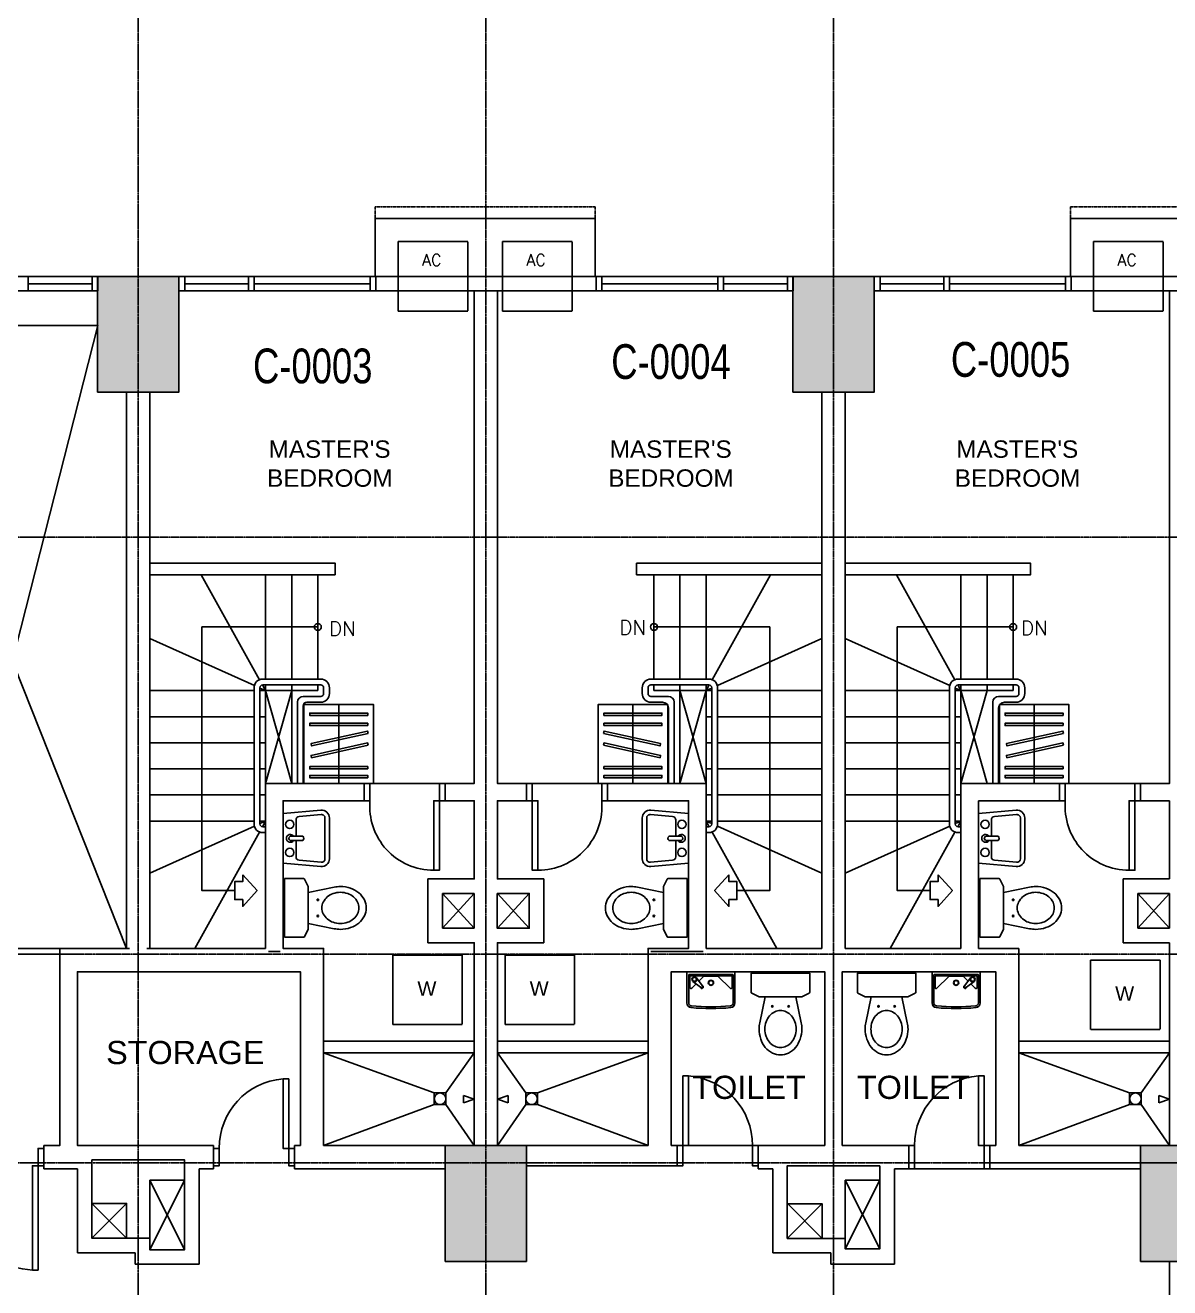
# Model space of a CAD drawing. Header units: inches. Extents: x -189245 to 740841, y -215444 to 469401.
# Drawn here: x -25916 to -16041, y -117958 to -107064 of the extents above; entities that cross this region are included whole.
import ezdxf

# ---------------------------------------------------------------- set-up
doc = ezdxf.new("R2010")
doc.units = ezdxf.units.IN
doc.header["$LTSCALE"] = 10
doc.header["$MEASUREMENT"] = 0
for name, pattern in [('GRID NORMAL$0$GRID BASEMENT$0$GRID GROUND$0$GRID$0$$0$PHANTOM', [2.5, 1.25, -0.25, 0.25, -0.25, 0.25, -0.25]), ('HIDDEN', [0.375, 0.25, -0.125]), ('HIDDEN2', [0.1875, 0.125, -0.0625])]:
    doc.linetypes.add(name, pattern=pattern)
for name, color, linetype in [('A-CMU PLASTER', 8, 'Continuous'), ('A-CMU WALL', 4, 'Continuous'), ('A-DOOR', 1, 'Continuous'), ('A-EQUIPMENT', 2, 'Continuous'), ('A-EQUIPTMENT', 1, 'Continuous'), ('A-FIXTURES', 2, 'Continuous'), ('A-GRID', 8, 'Continuous'), ('A-RAILING', 2, 'Continuous'), ('A-STAIR', 1, 'Continuous'), ('A-TEXT', 3, 'Continuous'), ('A-UNIT NUMBER', 2, 'Continuous'), ('A-WINDOW', 2, 'Continuous'), ('CABINET', 1, 'Continuous'), ('COLUMN', 6, 'Continuous'), ('CROM-HATCH', 35, 'Continuous'), ('crom-type F Wall', 7, 'Continuous'), ('FIX', 2, 'Continuous'), ('TEXT', 3, 'Continuous'), ('TSG- DIM1', 1, 'Continuous'), ('TSG- plaster', 4, 'Continuous'), ('TSG- PRE CAST', 4, 'Continuous'), ('TSG- WALL 100', 244, 'Continuous'), ('TSG- ZOCALLO', 86, 'HIDDEN2'), ('TSG-DIM_WINDWS', 1, 'Continuous'), ('TSG-DRYWALL', 2, 'Continuous')]:
    doc.layers.add(name, color=color, linetype=linetype)
doc.layers.add('DEFPOINT', color=7, linetype='Continuous', plot=False)
doc.styles.add('ARIAL', font='ARIAL.TTF', dxfattribs={"width": 0.75})
doc.styles.add('PRSP_Simplex', font='simplex.shx')

# ---------------------------------------------------------------- blocks, each defined once
blk = doc.blocks.new('door600')
at = {"color": 2}
for points in [[(50, 150), (100, 150), (100, 750), (50, 750)], [(50, 150), (0, 150), (0, 0), (50, 0)], [(700, 150), (650, 150), (650, 0), (700, 0)]]:
    blk.add_lwpolyline(points, close=True, dxfattribs=at)
at = {"color": 1}
blk.add_arc((100, 198), 552, 355.0209, 90, dxfattribs=at)
blk = doc.blocks.new('SHOWERHD')
at = {"layer": 'A-FIXTURES', "color": 2}
for p, q in [((-31, 93), (0, 93)), ((0, 0), (-31, 93)), ((0, 0), (31, 93)), ((31, 93), (0, 93))]:
    blk.add_line(p, q, dxfattribs=at)
blk = doc.blocks.new('EFLSHR-P')
at = {"layer": 'A-FIXTURES'}
for points in [[(186, -248), (216, -184, 0.142156), (218, -178), (218, 178, 0.142156), (216, 184), (186, 248, 0.256929), (177, 252), (13, 252), (13, -253), (177, -253)], [(218, -133), (441, -179, 0.05118), (495, -185, 0.083091), (582, -170, 0.090724), (653, -131, 0.104124), (702, -69, 0.11609), (718, 0, 0.11609), (702, 69, 0.104124), (653, 131, 0.090724), (582, 170, 0.083091), (495, 185, 0.05118), (441, 179), (218, 133)]]:
    blk.add_lwpolyline(points, format="xyb", dxfattribs=at)
blk.add_lwpolyline([(495, 135, 0.084254), (433, 124, 0.091411), (382, 95, 0.103766), (347, 50, 0.114587), (335, 0, 0.114587), (347, -50, 0.103766), (382, -95, 0.091411), (433, -124, 0.084254), (495, -135, 0.084254), (558, -124, 0.091411), (609, -95, 0.103766), (644, -50, 0.114587), (655, 0, 0.114587), (644, 50, 0.103766), (609, 95, 0.091411), (558, 124, 0.084254)], format="xyb", close=True, dxfattribs=at)
for centre in [(300, 70), (300, -70)]:
    blk.add_circle(centre, 6.77, dxfattribs=at)
blk.add_arc((177, -243), 10, 270, 327.6371, dxfattribs=at)
blk = doc.blocks.new('LAV')
for p, q in [((-214, 0), (-243, -326)), ((214, 0), (-214, 0)), ((214, 0), (243, -326)), ((-18, -63), (-18, -170)), ((18, -63), (18, -170)), ((-189, -139), (-206, -329)), ((-18, -112), (-159, -112)), ((159, -112), (18, -112)), ((189, -139), (206, -329)), ((-176, -362), (176, -362)), ((-176, -400), (176, -400))]:
    blk.add_line(p, q)
for centre in [(-121, -58), (121, -58)]:
    blk.add_circle(centre, 36)
for centre, radius, start, end in [((0, -63), 34.1, 301.2757, 238.7243), ((0, -71), 19.7, 25.7914, 154.2086), ((-159, -142), 30, 90, 174.9088), ((0, -161), 19.7, 205.7914, 334.2086), ((159, -142), 30, 5.0912, 90), ((-176, -332), 68, 174.9088, 270), ((176, -332), 68, 270, 5.0912), ((-176, -332), 30, 174.9088, 270), ((176, -332), 30, 270, 5.0912)]:
    blk.add_arc(centre, radius, start, end)
blk = doc.blocks.new('AM-FC1PA')
at = {"layer": 'FIX'}
for p, q in [((3, 22), (85, 11)), ((83, 11), (91, 12)), ((3, -22), (85, -11)), ((83, -11), (91, -12))]:
    blk.add_line(p, q, dxfattribs=at)
for points in [[(95, 0, 0.106041), (94, 4, 0.101304), (92, 8, 0.095255), (88, 10, 0.05834), (85, 11, 0.091378)], [(85, -11, 0.05834), (88, -10, 0.095255), (92, -8, 0.101304), (94, -4, 0.106041), (95, 0, 0.106041)], [(104, 0, 0.088145), (103, 5, 0.093587), (100, 9, 0.102475), (97, 12, 0.109786), (92, 12, 0.036848), (91, 12, 0.102475)], [(91, -12, 0.036848), (92, -12, 0.109786), (97, -12, 0.102475), (100, -9, 0.093587), (103, -5, 0.088145), (104, 0, 0.088145)]]:
    blk.add_lwpolyline(points, format="xyb", dxfattribs=at)
for radius in [22, 17.3]:
    blk.add_circle((0, 0), radius, dxfattribs=at)
for centre, start, end in [((-29, 0), 315.8561, 44.1439), ((0, 29), 225.8561, 314.1439), ((29, 0), 135.8561, 224.1439), ((0, -29), 45.8561, 134.1439)]:
    blk.add_arc(centre, 11.5, start, end, dxfattribs=at)
blk = doc.blocks.new('SARAHW-P')
at = {"layer": 'A-FIXTURES'}
for points in [[(-207, 0), (-207, -270, 0.386692), (-171, -310, 0.047471), (171, -310, 0.386692), (208, -270), (208, 0)], [(-187, -25, 0.414214), (-192, -30), (-192, -270, 0.386692), (-169, -295, 0.047471), (170, -295, 0.386692), (192, -270), (192, -30, 0.414214), (188, -25)]]:
    blk.add_lwpolyline(points, format="xyb", close=True, dxfattribs=at)
blk.add_lwpolyline([(103, -81), (64, -41, 0.198912), (60, -40), (-60, -40, 0.198912), (-63, -41), (-165, -143, -0.668179), (-182, -136), (-182, -40, -0.414214), (-177, -35), (178, -35, -0.414214), (182, -40), (182, -136, -0.668179), (165, -143), (128, -105)], format="xyb", dxfattribs=at)
for radius in [22.5, 19.5]:
    blk.add_circle((0, -96), radius, dxfattribs=at)
at = {"layer": 'A-FIXTURES', "rotation": 225.7305853199713}
blk.add_blockref('AM-FC1PA', (142, -66), dxfattribs=at)
blk = doc.blocks.new('A$C57C30C90')
at = {"layer": 'A-CMU WALL'}
for p, q in [((8927, 0), (10027, 0)), ((10927, 0), (9827, 0)), ((14927, 0), (16027, 0))]:
    blk.add_line(p, q, dxfattribs=at)
at = {"layer": 'A-WINDOW', "color": 1}
for p, q in [((6527, 0), (4927, 0)), ((7327, 0), (8927, 0)), ((12527, 0), (10927, 0)), ((13327, 0), (14927, 0)), ((6527, -125), (4927, -125)), ((7327, -125), (8927, -125)), ((12527, -125), (10927, -125)), ((13327, -125), (14927, -125))]:
    blk.add_line(p, q, dxfattribs=at)
at = {"layer": 'A-WINDOW'}
for p, q in [((5977, 0), (5927, 0)), ((5977, -125), (5977, 0)), ((6527, -63), (5977, -63)), ((6577, 0), (6527, 0)), ((6527, 0), (6527, -125)), ((6577, -125), (6577, 0)), ((7277, 0), (7327, 0)), ((7277, -125), (7277, 0)), ((7327, 0), (7327, -125)), ((7327, -63), (7877, -63)), ((7877, 0), (7927, 0)), ((7877, -125), (7877, 0)), ((7927, 0), (7927, -125)), ((7927, -63), (8927, -63)), ((8977, 0), (8927, 0)), ((8927, 0), (8927, -125)), ((8977, -125), (8977, 0)), ((10877, 0), (10927, 0)), ((10877, -125), (10877, 0)), ((10927, 0), (10927, -125)), ((11927, -63), (10927, -63)), ((11977, 0), (11927, 0)), ((11927, 0), (11927, -125)), ((11977, -125), (11977, 0)), ((12527, -63), (11977, -63)), ((12577, 0), (12527, 0)), ((12527, 0), (12527, -125)), ((12577, -125), (12577, 0)), ((13277, 0), (13327, 0)), ((13277, -125), (13277, 0)), ((13327, 0), (13327, -125)), ((13327, -63), (13877, -63)), ((13877, 0), (13927, 0)), ((13877, -125), (13877, 0)), ((13927, 0), (13927, -125)), ((13927, -63), (14927, -63)), ((14977, 0), (14927, 0)), ((14927, 0), (14927, -125)), ((14977, -125), (14977, 0)), ((5927, -125), (5977, -125)), ((6527, -125), (6577, -125)), ((7327, -125), (7277, -125)), ((7877, -125), (7927, -125)), ((8927, -125), (8977, -125)), ((10927, -125), (10877, -125)), ((11927, -125), (11977, -125)), ((12527, -125), (12577, -125)), ((13327, -125), (13277, -125)), ((13927, -125), (13877, -125)), ((14927, -125), (14977, -125))]:
    blk.add_line(p, q, dxfattribs=at)
at = {"layer": 'TSG- PRE CAST', "linetype": 'Continuous'}
for points in [[(8977, 0), (10877, 0), (10877, -125), (8977, -125)], [(14977, 0), (16877, 0), (16877, -125), (14977, -125)]]:
    blk.add_lwpolyline(points, close=True, dxfattribs=at)
blk = doc.blocks.new('A$C4D8B7264')
at = {"layer": 'CABINET', "color": 2, "linetype": 'HIDDEN', "ltscale": 500}
blk.add_line((300, 0), (300, 676), dxfattribs=at)
at = {"layer": 'CABINET', "color": 2}
for points in [[(550, 587), (550, 607), (50, 607), (50, 587)], [(550, 499), (550, 519), (50, 519), (50, 499)], [(553, 431), (549, 451), (61, 343), (65, 323)], [(553, 329), (549, 349), (61, 241), (65, 221)], [(550, 125), (550, 145), (50, 145), (50, 125)], [(550, 48), (550, 68), (50, 68), (50, 48)]]:
    blk.add_lwpolyline(points, close=True, dxfattribs=at)
at = {"layer": 'TSG-DIM_WINDWS'}
blk.add_lwpolyline([(0, 680), (600, 680), (600, 0), (0, 0)], close=True, dxfattribs=at)

msp = doc.modelspace()

# ---------------------------------------------------------------- hatches: boundary and pattern name
at = {"layer": 'COLUMN'}
h = msp.add_hatch(color=253, dxfattribs=at)
h.paths.add_polyline_path([(-43716.96423, -115430.85693), (-43716.96423, -116530.85693), (-43016.96423, -116530.85693), (-43016.96423, -115430.85693)])
h.paths.add_polyline_path([(-37042.0004, -128580.85704), (-35942.00081, -128580.85693), (-35942.00053, -129380.85693), (-37042.0004, -129380.85704)])
h.paths.add_polyline_path([(-43717.0004, -124630.85693), (-42717.0004, -124630.85693), (-42717.0004, -125330.85693), (-43717.0004, -125330.85693)])
h.paths.add_polyline_path([(-43717.0004, -107330.85693), (-42717.0004, -107330.85693), (-42717.0004, -106630.85693), (-43717.0004, -106630.85693)])
h.paths.add_polyline_path([(-43717.0004, -99330.85985), (-42817.0004, -99330.85985), (-42817.0004, -98630.85985), (-43717.0004, -98630.85985)])
h.paths.add_polyline_path([(-43717.0004, -95230.85693), (-42917.0004, -95230.85693), (-42917.0004, -94530.85693), (-43717.0004, -94530.85693)])
h.paths.add_polyline_path([(-22292.0004, -117730.85693), (-21592.0004, -117730.85693), (-21592.0004, -116730.85693), (-22292.0004, -116730.85693)])
h.paths.add_polyline_path([(-10292.0004, -117730.85693), (-9592.0004, -117730.85693), (-9592.0004, -116730.85693), (-10292.0004, -116730.85693)])
h.paths.add_polyline_path([(-13291.64226, -110230.85693), (-12591.64226, -110230.85693), (-12591.64226, -109230.85693), (-13291.64226, -109230.85693)])
h.paths.add_polyline_path([(-16292.0004, -117730.85693), (-15592.0004, -117730.85693), (-15592.0004, -116730.85693), (-16292.0004, -116730.85693)])
h.paths.add_polyline_path([(-37042.0004, -102580.85693), (-35942.00081, -102580.85683), (-35942.00053, -103380.85683), (-37042.0004, -103380.85693)])
h.paths.add_polyline_path([(-32667.0004, -103330.85693), (-31867.0004, -103330.85693), (-31867.0004, -102630.85693), (-32667.0004, -102630.85693)])
h.paths.add_polyline_path([(-32667.0004, -129330.85693), (-31867.0004, -129330.85693), (-31867.0004, -128630.85693), (-32667.0004, -128630.85693)])
h.paths.add_polyline_path([(-19292.0004, -110230.85693), (-18592.0004, -110230.85693), (-18592.0004, -109230.85693), (-19292.0004, -109230.85693)])
h.paths.add_polyline_path([(-25292.0004, -110230.85693), (-24592.0004, -110230.85693), (-24592.0004, -109230.85693), (-25292.0004, -109230.85693)])
h.paths.add_polyline_path([(-28292.00041, -117730.85693), (-27592.00041, -117730.85693), (-27592.00041, -116730.85693), (-28292.00041, -116730.85693)])
h.paths.add_polyline_path([(-10292.0004, -122730.85693), (-9592.0004, -122730.85693), (-9592.0004, -121730.85693), (-10292.0004, -121730.85693)])
h.paths.add_polyline_path([(-16292.0004, -122730.85693), (-15592.0004, -122730.85693), (-15592.0004, -121730.85693), (-16292.0004, -121730.85693)])
h.paths.add_polyline_path([(-22292.0004, -122730.85693), (-21592.0004, -122730.85693), (-21592.0004, -121730.85693), (-22292.0004, -121730.85693)])
h.paths.add_polyline_path([(-28292.00041, -122730.85693), (-27592.00041, -122730.85693), (-27592.00041, -121730.85693), (-28292.00041, -121730.85693)])
h.paths.add_polyline_path([(-32667.0004, -109930.85693), (-31867.0004, -109930.85693), (-31867.0004, -109230.85693), (-32667.0004, -109230.85693)])
h.paths.add_polyline_path([(-43717.0004, -132626.32537), (-42817.0004, -132626.32537), (-42817.0004, -133326.32537), (-43717.0004, -133326.32537)])
h.paths.add_polyline_path([(-43717.0004, -136730.85693), (-42917.0004, -136730.85693), (-42917.0004, -137430.85693), (-43717.0004, -137430.85693)])
h.paths.add_polyline_path([(-32667.0004, -122030.85693), (-32667.0004, -122730.85693), (-31867.0004, -122730.85693), (-31867.0004, -122030.85693)])
edge = h.paths.add_edge_path()
edge.add_line((-32666.24158, -109880.85693), (-32667.0004, -109230.85693))
edge.add_line((-32667.0004, -109230.85693), (-31867.0004, -109230.85693))
at = {"layer": 'TSG- DIM1', "linetype": 'Continuous'}
msp.add_hatch(color=253, dxfattribs=at).paths.add_polyline_path([(-19292.0004, -110230.85693), (-18592.0004, -110230.85693), (-18592.0004, -109230.85693), (-19292.0004, -109230.85693)])

# ---------------------------------------------------------------- linework, layer by layer
at = {"layer": 'A-CMU PLASTER'}
for p, q in [((-20892.0004, -113755.85693), (-20192.0004, -113755.85693)), ((-25616.62964, -115030.85519), (-25017.0004, -115030.8)), ((-24867.0004, -115030.85693), (-23842.0004, -115030.85693)), ((-25466.62964, -115230.85693), (-25466.62964, -116730.85693)), ((-23542.0004, -115230.85693), (-25466.62964, -115230.85693)), ((-24292.0004, -116730.85693), (-25466.62964, -116730.85693)), ((-23542.0004, -116730.85693), (-23592.0004, -116730.85693)), ((-20192.0004, -116730.85693), (-20342.0004, -116730.85693)), ((-19017.0004, -116730.85693), (-19642.0004, -116730.85693)), ((-18242.0004, -116730.85693), (-18867.0004, -116730.85693)), ((-17192.0004, -116730.85693), (-17042.0004, -116730.85693)), ((-18242.0004, -116880.85693), (-18316.96458, -116880.85693)), ((-13466.9661, -116880.85693), (-17592.0004, -116880.85693))]:
    msp.add_line(p, q, dxfattribs=at)
at = {"layer": 'A-CMU WALL'}
for p, q in [((-24842.0004, -109230.85693), (-25292.0004, -109230.85693)), ((-25292.0004, -109430.85693), (-25292.0004, -109230.85693)), ((-25042.0004, -109230.85693), (-24592.0004, -109230.85693)), ((-24592.0004, -109430.85693), (-24592.0004, -109230.85693)), ((-18842.0004, -109230.85693), (-19292.0004, -109230.85693)), ((-19292.0004, -109430.85693), (-19292.0004, -109230.85693)), ((-19042.0004, -109230.85693), (-18592.0004, -109230.85693)), ((-18592.0004, -109430.85693), (-18592.0004, -109230.85693)), ((-20892.0004, -113755.85693), (-20892.0004, -113605.85693)), ((-16316.893, -114555.89413), (-16316.90864, -114855.92785)), ((-16316.893, -114555.89413), (-16316.90864, -114855.92785)), ((-16041.81082, -114555.89372), (-16316.893, -114555.89413)), ((-16041.81082, -114555.89372), (-16316.893, -114555.89413)), ((-16316.87793, -114855.92732), (-16316.82044, -114555.97327)), ((-16041.86262, -114855.92744), (-16041.81082, -114555.89372)), ((-16041.86262, -114855.92744), (-16041.81082, -114555.89372)), ((-16316.90864, -114855.92785), (-16041.86262, -114855.92744)), ((-16316.90864, -114855.92785), (-16041.86262, -114855.92744)), ((-23592.0004, -116730.85693), (-23592.0004, -116730.85693)), ((-23042.0004, -116730.85693), (-22042.0004, -116730.85693)), ((-17542.0004, -116730.85693), (-17592.0004, -116730.85693))]:
    msp.add_line(p, q, dxfattribs=at)
at = {"layer": 'A-CMU WALL', "linetype": 'Continuous'}
for p, q in [((-24842.0004, -115030.85693), (-24842.0004, -110230.85693)), ((-22992.0004, -113605.85693), (-23842.0004, -113605.85693)), ((-23842.0004, -113605.85693), (-23842.0004, -115030.85693)), ((-23842.0004, -115030.85693), (-24842.0004, -115030.85693))]:
    msp.add_line(p, q, dxfattribs=at)
at = {"layer": 'A-CMU WALL', "color": 1}
for p, q in [((-23617.0004, -112805.85693), (-23842.0004, -113605.85693)), ((-23842.0004, -112805.85693), (-23617.0004, -113605.85693)), ((-20267.0004, -112805.85693), (-20042.0004, -113605.85693)), ((-20042.0004, -112805.85693), (-20267.0004, -113605.85693)), ((-17617.0004, -112805.85693), (-17842.0004, -113605.85693)), ((-17842.0004, -112805.85693), (-17617.0004, -113605.85693)), ((-22042.05355, -114855.85734), (-22317.01738, -114555.85693)), ((-22042.05355, -114855.85734), (-22317.01738, -114555.85693)), ((-22317.01738, -114855.85693), (-22042.05355, -114555.85734)), ((-22317.01738, -114855.85693), (-22042.05355, -114555.85734)), ((-21566.95299, -114855.85776), (-21842.03517, -114555.85734)), ((-21842.03517, -114855.85734), (-21566.95299, -114555.85776)), ((-21842.03517, -114855.85734), (-21566.95299, -114555.85776)), ((-16316.893, -114855.89413), (-16041.81082, -114555.89372)), ((-16041.81082, -114855.89372), (-16316.893, -114555.89413)), ((-16041.81082, -114855.89372), (-16316.893, -114555.89413)), ((-24541.63439, -117030.85693), (-24842.00161, -117630.85693)), ((-24842.00161, -117030.85693), (-24541.63439, -117630.85693)), ((-18841.63295, -117030.85693), (-18541.26573, -117622.50332)), ((-18541.26573, -117030.85693), (-18841.63295, -117622.50332)), ((-25341.55901, -117230.85432), (-25041.55901, -117530.85452)), ((-25041.55901, -117230.85432), (-25341.55901, -117530.85448)), ((-19039.05241, -117232.55079), (-19341.19035, -117532.91879)), ((-19339.05241, -117232.55079), (-19041.19037, -117532.85948))]:
    msp.add_line(p, q, dxfattribs=at)
at = {"layer": 'A-CMU WALL'}
for points in [[(-22892.0004, -109355.86277), (-22042.0004, -109355.86277)], [(-21842.0004, -109355.86277), (-20992.0004, -109355.86277)]]:
    msp.add_lwpolyline(points, dxfattribs=at)
at = {"layer": 'A-CMU WALL', "color": 1}
for points in [[(-24842.00161, -117030.85693), (-24541.63439, -117030.85693), (-24541.63439, -117630.85693), (-24842.00161, -117630.85693)], [(-18841.63295, -117030.85693), (-18541.26573, -117030.85693), (-18541.26573, -117622.50332), (-18841.63295, -117622.50332)], [(-25341.55901, -117230.85432), (-25041.55901, -117230.85432), (-25041.55901, -117530.85432), (-25341.55901, -117530.85432)], [(-19341.19035, -117232.91879), (-19041.19035, -117232.91879), (-19041.19037, -117532.85948), (-19341.19035, -117532.91879)]]:
    msp.add_lwpolyline(points, close=True, dxfattribs=at)
at = {"layer": 'A-DOOR'}
for p, q in [((-22942.0004, -113605.85693), (-22342.0004, -113605.85693)), ((-20942.0004, -113605.85693), (-21542.0004, -113605.85693)), ((-16942.0004, -113605.85693), (-16342.0004, -113605.85693)), ((-20242.0004, -116730.85693), (-19642.0004, -116730.85693)), ((-17642.0004, -116930.85693), (-18242.0004, -116930.85693))]:
    msp.add_line(p, q, dxfattribs=at)
at = {"layer": 'A-DOOR', "color": 2}
for points in [[(-20242.0004, -116730.85693), (-20242.0004, -116130.85693), (-20192.0004, -116130.85693), (-20192.0004, -116730.85693)], [(-17642.0004, -116730.85693), (-17642.0004, -116130.85693), (-17692.0004, -116130.85693), (-17692.0004, -116730.85693)], [(-23642.0004, -116755.85693), (-23642.0004, -116155.85693), (-23692.0004, -116155.85693), (-23692.0004, -116755.85693)], [(-24242.0004, -116755.85693), (-24292.0004, -116755.85693), (-24292.0004, -116905.85693), (-24242.0004, -116905.85693)], [(-23642.0004, -116755.85693), (-23592.0004, -116755.85693), (-23592.0004, -116905.85693), (-23642.0004, -116905.85693)], [(-20242.0004, -116730.85693), (-20292.0004, -116730.85693), (-20292.0004, -116905.85693), (-20242.0004, -116905.85693)], [(-19642.0004, -116730.85693), (-19592.0004, -116730.85693), (-19592.0004, -116905.85693), (-19642.0004, -116905.85693)], [(-18242.0004, -116730.85693), (-18292.0004, -116730.85693), (-18292.0004, -116930.85693), (-18242.0004, -116930.85693)], [(-17642.0004, -116730.85693), (-17592.0004, -116730.85693), (-17592.0004, -116930.85693), (-17642.0004, -116930.85693)], [(-25805.00041, -116905.85693), (-25805.00041, -117805.85693), (-25855.00041, -117805.85693), (-25855.00041, -116905.85693)]]:
    msp.add_lwpolyline(points, close=True, dxfattribs=at)
at = {"layer": 'A-DOOR', "color": 1}
msp.add_lwpolyline([(-25805.00041, -116905.85693), (-25755.00041, -116905.85693), (-25755.00041, -116755.85693), (-25805.00041, -116755.85693)], close=True, dxfattribs=at)
for centre, radius, start, end in [((-20239.33906, -116726.33403), 597.35578, 359.566179105, 85.454715054), ((-17644.66174, -116726.33403), 597.35578, 94.545284946, 180.433820895), ((-23644.66174, -116751.33403), 597.35578, 94.545284946, 180.433820895), ((-25797.86361, -116949.64301), 858.10799, 177.167776957, 266.192460175)]:
    msp.add_arc(centre, radius, start, end, dxfattribs=at)
at = {"layer": 'A-EQUIPMENT', "ltscale": 100}
for points in [[(-20997.9138, -109230.85687), (-20997.9138, -108730.85687), (-22897.9138, -108730.85687), (-22897.9138, -109230.85687)], [(-14997.9138, -109230.85687), (-14997.9138, -108730.85687), (-16897.9138, -108730.85687), (-16897.9138, -109230.85687)]]:
    msp.add_lwpolyline(points, dxfattribs=at)
at = {"layer": 'A-EQUIPTMENT', "linetype": 'HIDDEN'}
for points in [[(-20997.9138, -108730.85687), (-20997.9138, -108630.85687), (-22897.9138, -108630.85687), (-22897.9138, -108730.85687)], [(-14997.9138, -108730.85687), (-14997.9138, -108630.85687), (-16897.9138, -108630.85687), (-16897.9138, -108730.85687)]]:
    msp.add_lwpolyline(points, dxfattribs=at)
at = {"layer": 'A-EQUIPTMENT', "color": 1, "linetype": 'HIDDEN2'}
for points in [[(-22097.83702, -108930.85687), (-22697.83702, -108930.85687), (-22697.83702, -109530.85687), (-22097.83702, -109530.85687)], [(-21197.9138, -108930.85687), (-21797.9138, -108930.85687), (-21797.9138, -109530.85687), (-21197.9138, -109530.85687)], [(-16097.9138, -108930.85687), (-16697.9138, -108930.85687), (-16697.9138, -109530.85687), (-16097.9138, -109530.85687)]]:
    msp.add_lwpolyline(points, close=True, dxfattribs=at)
at = {"layer": 'A-FIXTURES'}
for p, q in [((-23342.00039, -115830.8569), (-22042.00039, -115830.8569)), ((-20542.00039, -115830.8569), (-21842.00039, -115830.8569)), ((-17342.00039, -115830.8569), (-16042.00039, -115830.8569)), ((-23342.00039, -115930.8569), (-22042.00039, -115930.8569)), ((-20542.00039, -115930.8569), (-21842.00039, -115930.8569)), ((-17342.00039, -115930.8569), (-16042.00039, -115930.8569))]:
    msp.add_line(p, q, dxfattribs=at)
at = {"layer": 'A-FIXTURES', "color": 1}
for p, q in [((-23342.00039, -115930.8569), (-22387.00039, -116277.75532)), ((-22287.00039, -116277.75532), (-22042.00039, -115930.8569)), ((-21597.00039, -116277.75532), (-21842.00039, -115930.8569)), ((-20542.00039, -115930.8569), (-21497.00039, -116277.75532)), ((-17342.00039, -115930.8569), (-16387.00039, -116277.75532)), ((-16287.00039, -116277.75532), (-16042.00039, -115930.8569)), ((-22387.00039, -116377.75532), (-23342.00039, -116730.8569)), ((-22042.00039, -116730.8569), (-22287.00039, -116377.75532)), ((-21842.00039, -116730.8569), (-21597.00039, -116377.75532)), ((-21497.00039, -116377.75532), (-20542.00039, -116730.8569)), ((-16387.00039, -116377.75532), (-17342.00039, -116730.8569)), ((-16042.00039, -116730.8569), (-16287.00039, -116377.75532))]:
    msp.add_line(p, q, dxfattribs=at)
at = {"layer": 'A-FIXTURES', "color": 2}
for points in [[(-22387.00039, -116277.75532), (-22287.00039, -116277.75532), (-22287.00039, -116377.75532), (-22387.00039, -116377.75532)], [(-21497.00039, -116277.75532), (-21597.00039, -116277.75532), (-21597.00039, -116377.75532), (-21497.00039, -116377.75532)], [(-16387.00039, -116277.75532), (-16287.00039, -116277.75532), (-16287.00039, -116377.75532), (-16387.00039, -116377.75532)]]:
    msp.add_lwpolyline(points, close=True, dxfattribs=at)
for centre in [(-22337.00039, -116327.75532), (-21547.00039, -116327.75532), (-16337.00039, -116327.75532)]:
    msp.add_circle(centre, 50, dxfattribs=at)
at = {"layer": 'A-GRID', "linetype": 'GRID NORMAL$0$GRID BASEMENT$0$GRID GROUND$0$GRID$0$$0$PHANTOM'}
for p, q in [((-24942.0004, -82882.74088), (-24942.0004, -143550.89361)), ((-21942.0004, -82882.74088), (-21942.0004, -143550.89361)), ((-18942.0004, -82882.74088), (-18942.0004, -143550.89361)), ((8258.22275, -109230.8569), (-53786.76847, -109230.8569)), ((8258.22275, -111480.8569), (-53786.76847, -111480.8569)), ((8258.22275, -115080.8569), (-53786.76847, -115080.8569)), ((8258.22275, -116880.8569), (-53786.76847, -116880.8569))]:
    msp.add_line(p, q, dxfattribs=at)
at = {"layer": 'A-RAILING', "color": 2}
for p, q in [((-23867.0004, -112705.85693), (-23367.0004, -112705.85693)), ((-23867.0004, -112755.85693), (-23367.0004, -112755.85693)), ((-20017.0004, -112705.85693), (-20517.0004, -112705.85693)), ((-20017.0004, -112755.85693), (-20517.0004, -112755.85693)), ((-17867.0004, -112705.85693), (-17367.0004, -112705.85693)), ((-17867.0004, -112755.85693), (-17367.0004, -112755.85693)), ((-23942.0004, -113955.85693), (-23942.0004, -112780.85693)), ((-23892.0004, -113955.85693), (-23892.0004, -112780.85693)), ((-23517.0004, -112855.85693), (-23367.00056, -112855.85693)), ((-23342.0004, -112805.76492), (-23342.0004, -112780.85693)), ((-23342.0004, -112805.76492), (-23342.0004, -112830.85693)), ((-23292.0004, -112805.76492), (-23292.0004, -112780.85693)), ((-23292.0004, -112805.76492), (-23292.0004, -112830.85693)), ((-20592.0004, -112805.76492), (-20592.0004, -112780.85693)), ((-20592.0004, -112805.76492), (-20592.0004, -112780.85693)), ((-20592.0004, -112805.76492), (-20592.0004, -112830.85693)), ((-20542.0004, -112805.76492), (-20542.0004, -112780.85693)), ((-20542.0004, -112805.76492), (-20542.0004, -112780.85693)), ((-20542.0004, -112805.76492), (-20542.0004, -112830.85693)), ((-20367.0004, -112855.85693), (-20517.00024, -112855.85693)), ((-19992.0004, -113955.85693), (-19992.0004, -112780.85693)), ((-19942.0004, -113955.85693), (-19942.0004, -112780.85693)), ((-17942.0004, -113955.85693), (-17942.0004, -112780.85693)), ((-17892.0004, -113955.85693), (-17892.0004, -112780.85693)), ((-17517.0004, -112855.85693), (-17367.00056, -112855.85693)), ((-17342.0004, -112805.76492), (-17342.0004, -112780.85693)), ((-17342.0004, -112805.76492), (-17342.0004, -112780.85693)), ((-17342.0004, -112805.76492), (-17342.0004, -112830.85693)), ((-17292.0004, -112805.76492), (-17292.0004, -112780.85693)), ((-17292.0004, -112805.76492), (-17292.0004, -112780.85693)), ((-17292.0004, -112805.76492), (-17292.0004, -112830.85693)), ((-23567.0004, -113605.85693), (-23567.0004, -112905.85693)), ((-23517.0004, -113605.85693), (-23517.0004, -112935.85693)), ((-23487.0004, -112905.85693), (-23367.0004, -112905.85693)), ((-20417.0004, -112905.85693), (-20517.0004, -112905.85693)), ((-20367.0004, -113605.85693), (-20367.0004, -112955.85693)), ((-20317.0004, -113605.85693), (-20317.0004, -112905.85693)), ((-17567.0004, -113605.85693), (-17567.0004, -112905.85693)), ((-17517.0004, -113605.85693), (-17517.0004, -112955.85693)), ((-17467.0004, -112905.85693), (-17367.0004, -112905.85693)), ((-23867.0004, -113980.85693), (-23842.0004, -113980.85693)), ((-23867.0004, -114030.85693), (-23842.0004, -114030.85693)), ((-20017.0004, -113980.85693), (-20042.0004, -113980.85693)), ((-20017.0004, -114030.85693), (-20042.0004, -114030.85693)), ((-17867.0004, -113980.85693), (-17842.0004, -113980.85693)), ((-17867.0004, -114030.85693), (-17842.0004, -114030.85693))]:
    msp.add_line(p, q, dxfattribs=at)
for centre, radius, start, end in [((-23867.0004, -112780.85693), 75, 90, 180), ((-23867.0004, -112780.85693), 25, 90, 180), ((-23367.0004, -112780.85693), 75, 0, 90), ((-23367.0004, -112780.85693), 25, 0, 90), ((-20517.0004, -112780.85693), 75, 90, 180), ((-20517.0004, -112780.85693), 25, 90, 180), ((-20017.0004, -112780.85693), 75, 0, 90), ((-20017.0004, -112780.85693), 25, 0, 90), ((-17867.0004, -112780.85693), 75, 90, 180), ((-17867.0004, -112780.85693), 25, 90, 180), ((-17367.0004, -112780.85693), 75, 0, 90), ((-17367.0004, -112780.85693), 25, 0, 90), ((-23517.0004, -112905.85693), 50, 90, 180), ((-23367.0004, -112830.85693), 25, 270, 0), ((-23367.0004, -112830.85693), 75, 270, 0), ((-20517.0004, -112830.85693), 75, 180, 270), ((-20517.0004, -112830.85693), 25, 180, 270), ((-20367.0004, -112905.85693), 50, 0, 90), ((-17517.0004, -112905.85693), 50, 90, 180), ((-17367.0004, -112830.85693), 25, 270, 0), ((-17367.0004, -112830.85693), 75, 270, 0), ((-23487.0004, -112935.85693), 30, 90, 180), ((-20417.0004, -112955.85693), 50, 0, 90), ((-17467.0004, -112955.85693), 50, 90, 180), ((-23867.0004, -113955.85693), 75, 180, 270), ((-23867.0004, -113955.85693), 25, 180, 270), ((-20017.0004, -113955.85693), 25, 270, 0), ((-20017.0004, -113955.85693), 75, 270, 0), ((-17867.0004, -113955.85693), 75, 180, 270), ((-17867.0004, -113955.85693), 25, 180, 270)]:
    msp.add_arc(centre, radius, start, end, dxfattribs=at)
at = {"layer": 'A-STAIR'}
for p, q in [((-23894.63074, -112711.13201), (-24397.61276, -111805.85693)), ((-23842.0004, -111805.85693), (-23842.0004, -112705.85693)), ((-23617.0004, -111805.85693), (-23617.0004, -112705.85693)), ((-23392.0004, -111805.85693), (-23392.0004, -112705.85693)), ((-20492.0004, -111805.85693), (-20492.0004, -112705.85693)), ((-20267.0004, -111805.85693), (-20267.0004, -112705.85693)), ((-20042.0004, -111805.85693), (-20042.0004, -112705.85693)), ((-19989.37006, -112711.13201), (-19486.38804, -111805.85693)), ((-17894.63074, -112711.13201), (-18397.61276, -111805.85693)), ((-17842.0004, -111805.85693), (-17842.0004, -112705.85693)), ((-17617.0004, -111805.85693), (-17617.0004, -112705.85693)), ((-17392.0004, -111805.85693), (-17392.0004, -112705.85693)), ((-23939.57847, -112761.95129), (-24842.0004, -112355.90294)), ((-19944.42233, -112761.95129), (-19042.0004, -112355.90294)), ((-17939.57847, -112761.95129), (-18842.0004, -112355.90294)), ((-23842.0004, -112805.85693), (-23869.69981, -112756.00309)), ((-23842.0004, -112755.85693), (-23842.0004, -112805.85693)), ((-23617.0004, -112805.76492), (-23617.0004, -112755.85693)), ((-23392.0004, -112805.76492), (-23392.0004, -112755.85693)), ((-20492.0004, -112805.76492), (-20492.0004, -112755.85693)), ((-20267.0004, -112805.76492), (-20267.0004, -112755.85693)), ((-20042.0004, -112755.85693), (-20042.0004, -112805.85693)), ((-20042.0004, -112805.85693), (-20014.30099, -112756.00309)), ((-17842.0004, -112805.85693), (-17869.69981, -112756.00309)), ((-17842.0004, -112755.85693), (-17842.0004, -112805.85693)), ((-17617.0004, -112805.76492), (-17617.0004, -112755.85693)), ((-17392.0004, -112805.76492), (-17392.0004, -112755.85693)), ((-24842.0004, -112805.85693), (-23942.0004, -112805.85693)), ((-23892.0004, -112805.85693), (-23842.0004, -112805.85693)), ((-23842.0004, -112805.85693), (-23891.86883, -112783.41843)), ((-23842.0004, -113605.85693), (-23842.0004, -112805.85693)), ((-23842.0004, -112805.85693), (-23392.0004, -112805.85693)), ((-23617.0004, -113605.85693), (-23617.0004, -112805.85693)), ((-20042.0004, -112805.85693), (-20492.0004, -112805.85693)), ((-20267.0004, -113605.85693), (-20267.0004, -112805.85693)), ((-20042.0004, -112805.85693), (-19992.13197, -112783.41843)), ((-20042.0004, -113605.85693), (-20042.0004, -112805.85693)), ((-19992.0004, -112805.85693), (-20042.0004, -112805.85693)), ((-19042.0004, -112805.85693), (-19942.0004, -112805.85693)), ((-18842.0004, -112805.85693), (-17942.0004, -112805.85693)), ((-17892.0004, -112805.85693), (-17842.0004, -112805.85693)), ((-17842.0004, -112805.85693), (-17891.86883, -112783.41843)), ((-17842.0004, -113605.85693), (-17842.0004, -112805.85693)), ((-17842.0004, -112805.85693), (-17392.0004, -112805.85693)), ((-24842.0004, -113030.85693), (-23942.0004, -113030.85693)), ((-23892.0004, -113030.85693), (-23842.0004, -113030.85693)), ((-19992.0004, -113030.85693), (-20042.0004, -113030.85693)), ((-19042.0004, -113030.85693), (-19942.0004, -113030.85693)), ((-18842.0004, -113030.85693), (-17942.0004, -113030.85693)), ((-17892.0004, -113030.85693), (-17842.0004, -113030.85693)), ((-24842.0004, -113255.85693), (-23942.0004, -113255.85693)), ((-23892.0004, -113255.85693), (-23842.0004, -113255.85693)), ((-19992.0004, -113255.85693), (-20042.0004, -113255.85693)), ((-19042.0004, -113255.85693), (-19942.0004, -113255.85693)), ((-18842.0004, -113255.85693), (-17942.0004, -113255.85693)), ((-17892.0004, -113255.85693), (-17842.0004, -113255.85693)), ((-24842.0004, -113480.85693), (-23942.0004, -113480.85693)), ((-23892.0004, -113480.85693), (-23842.0004, -113480.85693)), ((-19992.0004, -113480.85693), (-20042.0004, -113480.85693)), ((-19042.0004, -113480.85693), (-19942.0004, -113480.85693)), ((-18842.0004, -113480.85693), (-17942.0004, -113480.85693)), ((-17892.0004, -113480.85693), (-17842.0004, -113480.85693)), ((-24842.0004, -113705.85693), (-23942.0004, -113705.85693)), ((-23892.0004, -113705.85693), (-23842.0004, -113705.85693)), ((-19992.0004, -113705.85693), (-20042.0004, -113705.85693)), ((-19042.0004, -113705.85693), (-19942.0004, -113705.85693)), ((-18842.0004, -113705.85693), (-17942.0004, -113705.85693)), ((-17892.0004, -113705.85693), (-17842.0004, -113705.85693)), ((-24842.0004, -113930.85693), (-23942.0004, -113930.85693)), ((-23892.0004, -113930.85693), (-23842.0004, -113930.85693)), ((-23842.0004, -113930.85693), (-23891.86883, -113953.29543)), ((-23842.0004, -113930.85693), (-23869.69981, -113980.71077)), ((-20042.0004, -113930.85693), (-19992.13197, -113953.29543)), ((-20042.0004, -113930.85693), (-20014.30099, -113980.71077)), ((-19992.0004, -113930.85693), (-20042.0004, -113930.85693)), ((-19042.0004, -113930.85693), (-19942.0004, -113930.85693)), ((-18842.0004, -113930.85693), (-17942.0004, -113930.85693)), ((-17892.0004, -113930.85693), (-17842.0004, -113930.85693)), ((-17842.0004, -113930.85693), (-17891.86883, -113953.29543)), ((-17842.0004, -113930.85693), (-17869.69981, -113980.71077)), ((-23939.57847, -113974.76257), (-24842.0004, -114380.81092)), ((-23894.63074, -114025.58185), (-24453.12287, -115030.76492)), ((-19989.37006, -114025.58185), (-19430.87793, -115030.76492)), ((-19944.42233, -113974.76257), (-19042.0004, -114380.81092)), ((-17939.57847, -113974.76257), (-18842.0004, -114380.81092)), ((-17894.63074, -114025.58185), (-18453.12287, -115030.76492))]:
    msp.add_line(p, q, dxfattribs=at)
at = {"layer": 'A-STAIR', "color": 2, "linetype": 'Continuous'}
for p, q in [((-25616.62964, -115030.85693), (-26630.39628, -115030.85693)), ((-25616.62964, -115080.85693), (-26680.39628, -115080.85693))]:
    msp.add_line(p, q, dxfattribs=at)
at = {"layer": 'A-STAIR'}
for points in [[(-24392.0004, -112255.85693), (-24392.0004, -114530.85693), (-24108.90501, -114530.85693)], [(-23392.0004, -112255.85693), (-24392.0004, -112255.85693)], [(-20492.0004, -112255.85693), (-19492.0004, -112255.85693)], [(-19492.0004, -112255.85693), (-19492.0004, -114530.85693), (-19775.09579, -114530.85693)], [(-18392.0004, -112255.85693), (-18392.0004, -114530.85693), (-18108.90501, -114530.85693)], [(-17392.0004, -112255.85693), (-18392.0004, -112255.85693)]]:
    msp.add_lwpolyline(points, dxfattribs=at)
at = {"layer": 'A-STAIR', "color": 2}
for points in [[(-24040.08488, -114394.35693), (-23915.78015, -114530.85693), (-24040.08488, -114667.35693), (-24040.08488, -114608.85693), (-24108.90501, -114608.85693), (-24108.90501, -114452.85693), (-24040.08488, -114452.85693)], [(-19843.91592, -114394.35693), (-19968.22065, -114530.85693), (-19843.91592, -114667.35693), (-19843.91592, -114608.85693), (-19775.09579, -114608.85693), (-19775.09579, -114452.85693), (-19843.91592, -114452.85693)], [(-18040.08488, -114394.35693), (-17915.78015, -114530.85693), (-18040.08488, -114667.35693), (-18040.08488, -114608.85693), (-18108.90501, -114608.85693), (-18108.90501, -114452.85693), (-18040.08488, -114452.85693)]]:
    msp.add_lwpolyline(points, close=True, dxfattribs=at)
for centre in [(-23392.0004, -112255.85693), (-20492.0004, -112255.85693), (-17392.0004, -112255.85693)]:
    msp.add_circle(centre, 30, dxfattribs=at)
at = {"layer": 'A-WINDOW', "linetype": 'HIDDEN2'}
for points in [[(-22145.19584, -115687.0755), (-22145.19584, -115087.0755), (-22745.19584, -115087.0755), (-22745.19584, -115687.0755)], [(-21176.30958, -115687.0755), (-21176.30958, -115087.0755), (-21776.30958, -115087.0755), (-21776.30958, -115687.0755)], [(-16124.46141, -115730.28705), (-16124.46141, -115130.28705), (-16724.46141, -115130.28705), (-16724.46141, -115730.28705)]]:
    msp.add_lwpolyline(points, close=True, dxfattribs=at)
at = {"layer": 'COLUMN', "linetype": 'Continuous'}
for points in [[(-25292.0004, -110230.85693), (-24592.0004, -110230.85693), (-24592.0004, -109230.85693), (-25292.0004, -109230.85693)], [(-19292.0004, -110230.85693), (-18592.0004, -110230.85693), (-18592.0004, -109230.85693), (-19292.0004, -109230.85693)], [(-22292.0004, -117730.85693), (-21592.0004, -117730.85693), (-21592.0004, -116730.85693), (-22292.0004, -116730.85693)], [(-16292.0004, -117730.85693), (-15592.0004, -117730.85693), (-15592.0004, -116730.85693), (-16292.0004, -116730.85693)]]:
    msp.add_lwpolyline(points, close=True, dxfattribs=at)
at = {"layer": 'CROM-HATCH', "linetype": 'Continuous'}
for p, q in [((-23817.0004, -115055.85693), (-23717.0004, -115055.85693)), ((-20167.0004, -115055.85693), (-20067.0004, -115055.85693))]:
    msp.add_line(p, q, dxfattribs=at)
at = {"layer": 'crom-type F Wall', "linetype": 'Continuous'}
for p, q in [((-22992.0004, -113755.85693), (-22992.0004, -113605.85693)), ((-22992.0004, -113730.85693), (-22992.0004, -113630.85693)), ((-20892.0004, -113730.85693), (-20892.0004, -113630.85693)), ((-16992.0004, -113755.85693), (-16992.0004, -113605.85693)), ((-16992.0004, -113730.85693), (-16992.0004, -113630.85693)), ((-20167.0004, -115055.85693), (-20517.0004, -115055.85693))]:
    msp.add_line(p, q, dxfattribs=at)
at = {"layer": 'DEFPOINT'}
msp.add_lwpolyline([(3757.9996, -109230.8569), (3757.9996, -122730.85693), (-31872.9138, -122730.85687), (-31867.00037, -140130.8569), (-38342.0004, -140131.32457), (-38341.9926, -142444.32359), (-43717.0004, -142443.39024), (-43717.0004, -89518.32359), (-38342.0004, -89518.32359), (-38342.0004, -91830.8569), (-31867.0004, -91831.32457), (-31864.74059, -109230.85699)], close=True, dxfattribs=at)
at = {"layer": 'TSG- plaster', "color": 4, "linetype": 'Continuous'}
for p, q in [((-19042.0004, -110230.85693), (-19042.0004, -115030.85693)), ((-18842.0004, -110230.85693), (-18842.0004, -115030.85693)), ((-22992.0004, -113630.85693), (-22992.0004, -113605.85693)), ((-22292.0004, -113605.85693), (-22292.0004, -113630.85693)), ((-20042.0004, -113605.85693), (-20892.0004, -113605.85693)), ((-20892.0004, -113605.85693), (-20892.0004, -113630.85693)), ((-20042.0004, -115030.85693), (-20042.0004, -113605.85693)), ((-17842.0004, -115030.85693), (-17842.0004, -113605.85693)), ((-17842.0004, -113605.85693), (-16992.0004, -113605.85693)), ((-16992.0004, -113605.85693), (-16992.0004, -113755.85693)), ((-22992.0004, -113755.85693), (-22992.0004, -113730.85693)), ((-22292.0004, -113755.85693), (-22292.0004, -113730.85693)), ((-21592.0004, -113730.85693), (-21592.0004, -113755.85693)), ((-20892.0004, -113730.85693), (-20892.0004, -113755.85693)), ((-16992.0004, -113755.85693), (-17692.0004, -113755.85693)), ((-17692.0004, -113755.85693), (-17692.0004, -115030.85693)), ((-16042.0004, -113755.85693), (-16292.0004, -113755.85693)), ((-16042.0004, -114430.87297), (-16042.0004, -113755.85693)), ((-16441.98397, -114980.90386), (-16442.00118, -114430.87297)), ((-16442.00118, -114430.87297), (-16042.0004, -114430.87297)), ((-22316.90863, -114555.85693), (-22316.9237, -114855.89003)), ((-22316.90897, -114555.85693), (-22316.91108, -114855.85448)), ((-22316.90897, -114555.85693), (-22316.91108, -114855.85448)), ((-22042.05355, -114555.85734), (-22316.90897, -114555.85693)), ((-22042.05355, -114555.85734), (-22316.90897, -114555.85693)), ((-22041.9448, -114555.85734), (-22316.90863, -114555.85693)), ((-22316.90863, -114555.85693), (-22316.893, -114855.89056)), ((-22041.94725, -114855.85489), (-22042.05355, -114555.85734)), ((-22041.94725, -114855.85489), (-22042.05355, -114555.85734)), ((-22041.893, -114855.89097), (-22041.9448, -114555.85734)), ((-21842.03517, -114555.85734), (-21566.95299, -114555.85776)), ((-21842.03517, -114555.85734), (-21566.95299, -114555.85776)), ((-21567.02557, -114555.89392), (-21841.99934, -114555.89351)), ((-21567.02557, -114555.89392), (-21841.99934, -114555.89351)), ((-21566.91927, -114855.89147), (-21567.02557, -114555.89392)), ((-21566.91927, -114855.89147), (-21567.02557, -114555.89392)), ((-21566.96806, -114855.89095), (-21567.02555, -114555.93689)), ((-21566.95299, -114555.85776), (-21566.93735, -114855.89147)), ((-21566.95299, -114555.85776), (-21566.93735, -114855.89147)), ((-22316.91108, -114855.85448), (-22041.94725, -114855.85489)), ((-22316.91108, -114855.85448), (-22041.94725, -114855.85489)), ((-22316.893, -114855.89056), (-22041.893, -114855.89097)), ((-21842.00145, -114855.89106), (-21566.91927, -114855.89147)), ((-21842.00145, -114855.89106), (-21566.91927, -114855.89147)), ((-21566.93735, -114855.89147), (-21841.98337, -114855.89106)), ((-21566.93735, -114855.89147), (-21841.98337, -114855.89106)), ((-19042.0004, -115030.85693), (-20042.0004, -115030.85693)), ((-18842.0004, -115030.85693), (-17842.0004, -115030.85693)), ((-17692.0004, -115030.85693), (-17342.0004, -115030.85693)), ((-17342.0004, -115030.85693), (-17342.0004, -116730.85699)), ((-16041.98481, -114980.89134), (-16441.98397, -114980.90386)), ((-16041.98885, -116730.85999), (-16041.98481, -114980.89134)), ((-17342.0004, -116730.85699), (-16041.98885, -116730.85999)), ((-25755.00041, -116930.85693), (-25466.92561, -116930.85693)), ((-24415.90979, -116930.85693), (-24292.0004, -116930.85693)), ((-24292.0004, -116930.85693), (-24292.0004, -116905.85693))]:
    msp.add_line(p, q, dxfattribs=at)
at = {"layer": 'TSG- plaster', "color": 4}
for p, q in [((-25755.00041, -116730.85693), (-25755.00041, -116930.85693)), ((-24292.0004, -116930.85693), (-24292.0004, -116730.85693)), ((-25466.55901, -116930.85693), (-25592.0004, -116930.85693)), ((-25466.55901, -117657.91916), (-25466.55901, -116930.85693)), ((-24292.0004, -116930.85693), (-24415.54319, -116930.85693)), ((-24415.54319, -116930.85693), (-24415.54319, -117753.79557)), ((-20292.0004, -116905.85693), (-21592.0004, -116905.85693)), ((-19592.0004, -116930.85693), (-19592.0004, -116905.85693)), ((-19466.19035, -116930.85693), (-19592.0004, -116930.85693)), ((-19466.19035, -117657.91916), (-19466.19035, -116930.85693)), ((-18415.17453, -116930.85693), (-18415.17453, -117753.79557)), ((-18292.0004, -116930.85693), (-18292.0004, -116905.85693)), ((-24966.92783, -117657.91833), (-25466.55901, -117657.91916)), ((-24966.92783, -117657.91833), (-24966.92783, -117753.79557)), ((-24941.92783, -117630.85759), (-24942.0004, -117630.8576)), ((-18966.55917, -117657.91916), (-19466.19035, -117657.91916)), ((-18966.55917, -117657.91916), (-18966.55917, -117753.79557)), ((-24415.54319, -117753.79557), (-24966.92783, -117753.79557)), ((-18415.17453, -117753.79557), (-18966.55917, -117753.79557)), ((-16041.99116, -117730.85693), (-16041.99116, -121730.85693))]:
    msp.add_line(p, q, dxfattribs=at)
for points in [[(-22292.0004, -113755.85693), (-22292.0004, -113605.85693), (-22042.0004, -113605.85693), (-22042.0004, -109355.86277)], [(-20292.0004, -116755.85693), (-20292.0004, -116730.85693), (-20342.0004, -116730.85693), (-20342.0004, -115230.85693), (-19017.0004, -115230.85693), (-19017.0004, -116730.85693), (-19592.0004, -116730.85693), (-19592.0004, -116755.85693)], [(-18415.17453, -116930.85693), (-18292.0004, -116930.85693), (-18292.0004, -116730.85693), (-18867.0004, -116730.85693), (-18867.0004, -115230.85693), (-17542.0004, -115230.85693), (-17542.0004, -116730.85693), (-17592.0004, -116730.85693), (-17592.0004, -116930.85693), (-16292.0004, -116930.85693)], [(-23592.0004, -116730.85693), (-23592.0004, -116930.85693), (-22292.0004, -116930.85693)]]:
    msp.add_lwpolyline(points, dxfattribs=at)
at = {"layer": 'TSG- plaster', "color": 4, "linetype": 'Continuous'}
for points in [[(-21592.0004, -113605.85693), (-21842.0004, -113605.85693), (-21842.0004, -109355.86277)], [(-16292.0004, -113605.85693), (-16042.0004, -113605.85693), (-16042.0004, -109355.39024)], [(-25755.00041, -116730.85693), (-25616.62964, -116730.85693), (-25616.62964, -115030.85693), (-25042.0004, -115030.85693), (-25042.0004, -110230.85693)], [(-21592.0004, -113605.85693), (-21592.0004, -113755.85693), (-21842.0004, -113755.85693), (-21842.0004, -114430.85693), (-21442.00118, -114430.85693), (-21441.98397, -114980.89056), (-21842.0004, -114980.89056), (-21842.0004, -116730.85693), (-20542.0004, -116730.85693), (-20542.0004, -115030.85693), (-20192.0004, -115030.85693), (-20192.0004, -113755.85693), (-20892.0004, -113755.85693)], [(-22992.0004, -113755.85693), (-23692.0004, -113755.85693), (-23692.0004, -115030.85693), (-23342.0004, -115030.85693), (-23342.0004, -116730.85693), (-22292.0004, -116730.85693)], [(-22292.0004, -113755.85693), (-22042.0004, -113755.85693), (-22042.0004, -114430.85793), (-22442.00118, -114430.87397), (-22441.98397, -114980.88999), (-22042.0004, -114980.89052), (-22042.0004, -116730.85693)], [(-24292.0004, -116730.85693), (-25466.62964, -116730.85693), (-25466.62964, -115230.85693), (-23542.0004, -115230.85693), (-23542.0004, -116730.85693), (-23592.0004, -116730.85693)]]:
    msp.add_lwpolyline(points, dxfattribs=at)
msp.add_lwpolyline([(-21844.051, -114555.90757), (-21566.91927, -114555.90862), (-21566.96807, -114855.84131), (-21844.051, -114855.90757)], close=True, dxfattribs=at)
at = {"layer": 'TSG- plaster', "color": 4}
for points in [[(-25341.55901, -116855.85693), (-25341.55901, -117530.85432), (-24842.00161, -117530.85432), (-24842.00161, -117630.85693), (-24541.63439, -117630.85693), (-24541.63439, -117030.85693), (-24541.63439, -116855.85693)], [(-18541.17453, -116905.85693), (-18541.17453, -117622.50332), (-18841.63295, -117622.50332), (-18841.63295, -117532.82002), (-19341.19035, -117532.91879), (-19341.19035, -116905.85693)]]:
    msp.add_lwpolyline(points, close=True, dxfattribs=at)
at = {"layer": 'TSG- WALL 100', "linetype": 'Continuous'}
msp.add_line((-22292.0004, -113755.85693), (-22292.0004, -113605.85693), dxfattribs=at)
at = {"layer": 'TSG- ZOCALLO', "color": 2, "linetype": 'ByBlock'}
for p, q in [((-23342.0004, -115830.85693), (-22042.0004, -115830.85693)), ((-20542.0004, -115830.85693), (-21842.0004, -115830.85693)), ((-17342.0004, -115830.85693), (-16042.0004, -115830.85693)), ((-17342.0004, -115830.85693), (-16042.0004, -115830.85693)), ((-23342.0004, -115930.85693), (-22042.0004, -115930.85693)), ((-20542.0004, -115930.85693), (-21842.0004, -115930.85693)), ((-17342.0004, -115930.85693), (-16042.0004, -115930.85693)), ((-17342.0004, -115930.85693), (-16042.0004, -115930.85693))]:
    msp.add_line(p, q, dxfattribs=at)
for points in [[(-23342.0004, -115830.85693), (-22042.0004, -115830.85693), (-22042.0004, -115930.85693), (-23342.0004, -115930.85693)], [(-21842.0004, -115830.85693), (-20542.0004, -115830.85693), (-20542.0004, -115930.85693), (-21842.0004, -115930.85693)]]:
    msp.add_lwpolyline(points, close=True, dxfattribs=at)
at = {"layer": 'TSG-DIM_WINDWS', "color": 1, "linetype": 'Continuous'}
for p, q in [((-25892.0004, -109230.85693), (-25342.0004, -109230.85693)), ((-24541.81564, -109230.85693), (-23991.81564, -109230.85693)), ((-23942.0004, -109230.85693), (-22942.0004, -109230.85693)), ((-19892.0004, -109230.85693), (-19342.0004, -109230.85693)), ((-18542.0004, -109230.85693), (-17992.36992, -109230.85693)), ((-25342.0004, -109355.85693), (-25892.0004, -109355.85693)), ((-23991.81564, -109355.85693), (-24541.81564, -109355.85693)), ((-22942.0004, -109355.85693), (-23942.0004, -109355.85693)), ((-19342.0004, -109355.85693), (-19892.0004, -109355.85693)), ((-17992.36992, -109355.85693), (-18542.0004, -109355.85693))]:
    msp.add_line(p, q, dxfattribs=at)
at = {"layer": 'TSG-DIM_WINDWS'}
for p, q in [((-27842.0004, -109655.85955), (-25289.74059, -109655.85955)), ((-25042.0004, -115030.85693), (-27179.94654, -109655.85955)), ((-25289.74059, -109655.85955), (-26658.26344, -115022.37104))]:
    msp.add_line(p, q, dxfattribs=at)
at = {"layer": 'TSG-DRYWALL'}
for points in [[(-23242.0004, -111805.85693), (-23242.0004, -111705.85693), (-24842.0004, -111705.85693), (-24842.0004, -111805.85693)], [(-19042.0004, -111805.85693), (-19042.0004, -111705.85693), (-20642.0004, -111705.85693), (-20642.0004, -111805.85693)], [(-18842.0004, -111805.85693), (-18842.0004, -111705.85693), (-17242.0004, -111705.85693), (-17242.0004, -111805.85693)]]:
    msp.add_lwpolyline(points, close=True, dxfattribs=at)

# ---------------------------------------------------------------- block references
at = {"layer": 'A-DOOR', "rotation": 180}
for p in [(-22292.0004, -113605.85693), (-16292.0004, -113605.85693)]:
    msp.add_blockref('door600', p, dxfattribs=at)
at = {"layer": 'A-DOOR', "xscale": -1, "rotation": 180}
msp.add_blockref('door600', (-21592.0004, -113605.85693), dxfattribs=at)
at = {"layer": 'A-FIXTURES', "extrusion": (0, 0, -1), "zscale": -1}
for name, p, rotation in [('LAV', (23692.00039, -114080.6069), 270), ('LAV', (17692.00039, -114080.6069), 270), ('EFLSHR-P', (23692.00039, -114680.8569), 180), ('EFLSHR-P', (17692.00039, -114680.8569), 180), ('SHOWERHD', (22042.00039, -116330.8569), 270), ('SHOWERHD', (16042.00039, -116330.8569), 270)]:
    msp.add_blockref(name, p, dxfattribs=dict(at, rotation=rotation))
at = {"layer": 'A-FIXTURES'}
for name, p, rotation in [('LAV', (-20192.00039, -114080.6069), 270), ('EFLSHR-P', (-20192.00039, -114680.8569), 180), ('EFLSHR-P', (-19399.75039, -115230.8569), 270), ('SHOWERHD', (-21842.00039, -116330.8569), 270)]:
    msp.add_blockref(name, p, dxfattribs=dict(at, rotation=rotation))
at = {"layer": 'A-FIXTURES', "xscale": -1}
msp.add_blockref('SARAHW-P', (-19999.75039, -115230.8569), dxfattribs=at)
at = {"layer": 'A-FIXTURES', "xscale": -1, "rotation": 90}
msp.add_blockref('EFLSHR-P', (-18484.25039, -115230.8569), dxfattribs=at)
at = {"layer": 'A-FIXTURES'}
msp.add_blockref('SARAHW-P', (-17884.25039, -115230.8569), dxfattribs=at)
at = {"layer": 'A-WINDOW', "color": 2, "linetype": 'Continuous'}
msp.add_blockref('A$C57C30C90', (-31867.04303, -109230.85699), dxfattribs=at)
at = {"layer": 'TSG- WALL 100', "linetype": 'Continuous', "rotation": 180}
msp.add_blockref('door600', (-22292.0004, -113605.85693), dxfattribs=at)
at = {"layer": 'TSG-DIM_WINDWS'}
for p in [(-23511.10924, -113605.85693), (-17511.10924, -113605.85693)]:
    msp.add_blockref('A$C4D8B7264', p, dxfattribs=at)
at = {"layer": 'TSG-DIM_WINDWS', "xscale": -1}
msp.add_blockref('A$C4D8B7264', (-20372.89155, -113605.85693), dxfattribs=at)

# ---------------------------------------------------------------- texts
at = {"layer": 'A-TEXT', "style": 'PRSP_Simplex'}
for p in [(-23295.86518, -112332.57327), (-20791.13287, -112323.31535), (-17324.8521, -112326.89043)]:
    msp.add_text('DN', height=125, dxfattribs=at).set_placement(p)
at = {"layer": 'A-TEXT', "width": 5794.7602848}
for s, insert, char_height, attachment_point in [('{\\Fromans|c0;AC}', (-22491.57131, -109038.92472), 100, 1), ('{\\Fromans|c0;AC}', (-21591.6481, -109038.92472), 100, 1), ('{\\Fromans|c0;AC}', (-16491.6481, -109038.92472), 100, 1), ('{\\fArial|b0|i0|c0|p34;W}', (-22532.91104, -115438.0707), 125, 7), ('{\\fArial|b0|i0|c0|p34;W}', (-21564.02478, -115438.0707), 125, 7), ('{\\fArial|b0|i0|c0|p34;W}', (-16512.1766, -115481.28225), 125, 7)]:
    msp.add_mtext(s, dxfattribs=dict(at, insert=insert, char_height=char_height, attachment_point=attachment_point))
at = {"layer": 'A-UNIT NUMBER', "style": 'ARIAL', "width": 0.75}
for s, p in [('C-0004', (-20859.92319, -110115.98542)), ('C-0005', (-17929.31333, -110097.26827)), ('C-0003', (-23950.98811, -110153.54582))]:
    msp.add_text(s, height=300, dxfattribs=at).set_placement(p)
at = {"layer": 'TEXT', "attachment_point": 7}
for s, insert, char_height, width in [("\\pi675.74;{\\fArial|b0|i0|c0|p34;MASTER'S\\P\\pi663.21;BEDROOM}", (-24492.59831, -111048.39151), 150, 2377.9486469), ("\\pi675.74;{\\fArial|b0|i0|c0|p34;MASTER'S\\P\\pi663.21;BEDROOM}", (-21548.84772, -111048.39151), 150, 2377.9486469), ("\\pi675.74;{\\fArial|b0|i0|c0|p34;MASTER'S\\P\\pi663.21;BEDROOM}", (-18558.78202, -111048.39151), 150, 2377.9486469), ('{\\fArial|b0|i0|c0|p34;STORAGE}', (-25218.31755, -116031.32535), 200, 2395.9528394), ('{\\fArial|b0|i0|c0|p34;TOILET}', (-20160.11428, -116331.66976), 200, 2395.9528394), ('{\\fArial|b0|i0|c0|p34;TOILET}', (-18740.23477, -116331.66976), 200, 2395.9528394)]:
    msp.add_mtext(s, dxfattribs=dict(at, insert=insert, char_height=char_height, width=width))

doc.saveas('drawing.dxf')
